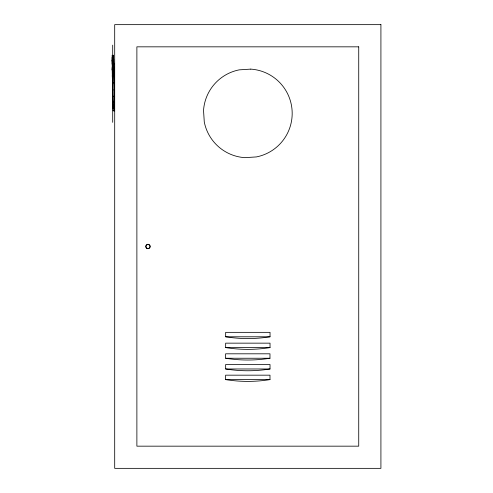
<?xml version="1.0" encoding="UTF-8"?>
<svg xmlns="http://www.w3.org/2000/svg" width="493" height="493" viewBox="0 0 493 493"><rect width="100%" height="100%" fill="white"/><g stroke="black" fill="none" stroke-linecap="round" stroke-linejoin="round"><path stroke-width="0.74" d="M112.145 61.169L112.127 57.379M114.659 108.152L114.586 111.036L114.056 96.308L112.724 96.332M112.157 55.173L112.201 69.716L113.532 69.692L113.489 55.142L113.871 64.343M113.316 110.204L113.254 111.061L112.275 75.521M112.299 76.125L113.63 76.101L113.532 69.692M112.848 76.329L114.179 76.298L114.025 69.445M225.665 336.787L270.035 336.787L270.035 332.35L225.665 332.35L225.665 336.787A139.433 139.433 0 0 0 247.819 338.562L247.85 338.562A139.544 139.544 0 0 0 270.035 336.787M225.658 347.59L270.028 347.59L270.028 343.153L225.658 343.153L225.658 347.59A139.433 139.433 0 0 0 247.813 349.364L247.843 349.364A139.544 139.544 0 0 0 270.028 347.59M225.609 358.245L269.979 358.245L269.979 353.808L225.609 353.808L225.609 358.245A139.433 139.433 0 0 0 247.763 360.019L247.794 360.019A139.501 139.501 0 0 0 269.979 358.245M225.652 368.98L270.022 368.98L270.022 364.543L225.652 364.543L225.652 368.98A139.433 139.433 0 0 0 247.806 370.754L247.837 370.754A139.544 139.544 0 0 0 270.022 368.98M225.621 379.61L269.991 379.61L269.991 375.173L225.621 375.173L225.621 379.61A139.544 139.544 0 0 0 269.991 379.61M113.723 60.091L113.513 56.473L113.47 64.195M113.008 104.966L113.143 108.799M114.21 101.835L114.567 109.705L114.61 101.983M112.872 100.923L113.02 106.112M113.865 63.597L114.019 69.87M112.657 69.242L112.614 67.134L112.62 67.929M112.724 95.673L112.879 101.86M113.901 89.88L114.049 96.733M114.191 76.218L114.339 83.465M113.735 82.713L113.889 89.96M112.404 82.738L112.558 89.985M114.321 83.194L114.475 90.687M113.76 82.984L113.501 68.792M114.45 90.077L114.573 97.386M112.176 68.817L112.318 76.477M114.549 96.486L114.641 103.117M112.194 67.405L112.225 70.388M112.114 60.01L112.139 64.219M112.706 45.128L112.706 122.356M250.771 69.119L239.21 69.858A44.37 44.37 0 0 0 203.535 110.426L204.281 121.987A44.37 44.37 0 0 0 244.842 157.661L256.403 156.922A44.37 44.37 0 0 0 250.771 69.119M380.916 24.65L114.696 24.65L114.696 468.35L380.916 468.35L380.916 24.65M358.731 46.835L136.881 46.835L136.881 446.165L358.731 446.165L358.731 46.835M146.865 248.423A2.219 2.219 0 0 0 150.192 246.5A2.219 2.219 0 0 0 146.865 244.577A2.219 2.219 0 0 0 146.865 248.423M146.976 248.232A1.997 1.997 0 0 0 149.971 246.5A1.997 1.997 0 0 0 146.976 244.768A1.997 1.997 0 0 0 146.976 248.232"/></g></svg>
